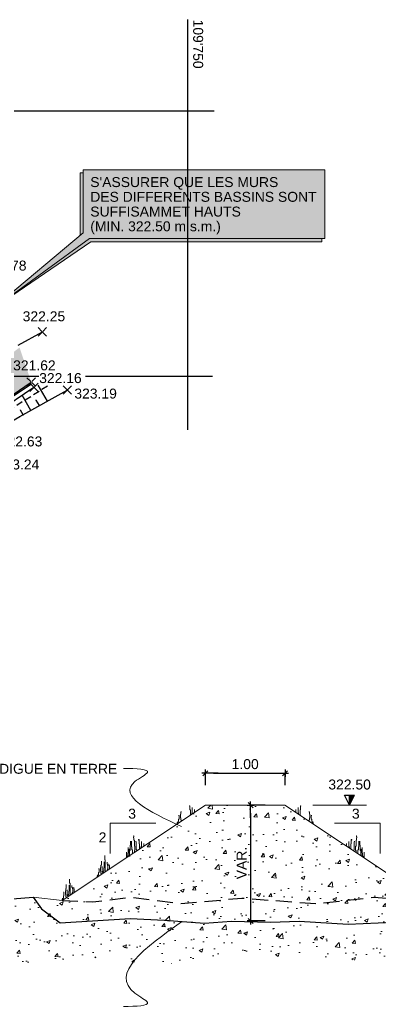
# Model space of a CAD drawing. Extents: x 109417 to 110207, y -57085 to -56659.
# Drawn here: x 109870.2 to 109938.2, y -56844.6 to -56659.5 of the extents above; entities that cross this region are included whole.
import ezdxf
from ezdxf.enums import TextEntityAlignment as Align

# ---------------------------------------------------------------- set-up
doc = ezdxf.new("R2010")
doc.units = 0
doc.header["$MEASUREMENT"] = 0
doc.linetypes.add('TRATTEGGIATA', pattern=[0.75, 0.5, -0.25])
doc.linetypes.add('TRATTEGGIATA2', pattern=[0.375, 0.25, -0.125])
for name, color, linetype in [('colore lago', 131, 'Continuous'), ('Contorno lago', 150, 'Continuous'), ('Coordinate', 2, 'Continuous'), ('curve livello 1m', 2, 'Continuous'), ('DIME', 6, 'Continuous'), ('LIN010CO', 2, 'Continuous'), ('LIN018CO', 6, 'Continuous'), ('LIN025CO', 7, 'Continuous'), ('LIN035CO', 1, 'Continuous'), ('LIN050CO', 3, 'Continuous'), ('LINCOLO-ROSSO-025', 10, 'Continuous'), ('LINCOLO-ROSSO-050', 20, 'Continuous'), ('TALUS', 7, 'Continuous'), ('TEXT035', 1, 'Continuous'), ('TRATTCOLO-32', 255, 'Continuous')]:
    doc.layers.add(name, color=color, linetype=linetype)
doc.styles.add('ARIAL', font='arial.ttf')
doc.dimstyles.new('BO1', dxfattribs={"dimscale": 7.5, "dimtxt": 0.25, "dimasz": 0.2, "dimexe": 0, "dimexo": 0.5, "dimgap": 0.1, "dimtad": 1, "dimzin": 0, "dimdsep": 46, "dimtxsty": 'ARIAL', "dimblk1": 'LINE', "dimblk2": 'LINE', "dimsah": 1, "dimcen": 2.5, "dimclrd": 256, "dimclre": 256, "dimclrt": 1, "dimadec": 0, "dimazin": 0, "dimtfac": 1, "dimtmove": 2, "dimatfit": 3, "dimldrblk": 'LINE', "dimfxl": 1, "dimtvp": 1, "dimtolj": 1, "dimtzin": 0, "dimarcsym": 0})
pattern_1 = [(50, (109853.772, -56634.284), (7.1726, -0.62752), [0.75, -8.25]), (355, (109853.772, -56634.284), (-1.38751, 7.52192), [0.6, -6.6]), (100.4514, (109854.37, -56634.3364), (5.7851, 6.8944), [0.6374, -7.01142]), (46.184, (109853.772, -56632.284), (10.6724, -1.6552), [1.125, -12.375]), (96.6356, (109854.662, -56632.422), (9.34663, 9.7412), [0.9561, -10.51713]), (351.184, (109853.772, -56632.284), (9.3466, 9.7412), [0.9, -9.9]), (21, (109854.772, -56632.784), (5.96907, -4.02619), [0.75, -8.25]), (326, (109854.772, -56632.784), (2.43315, 7.2515), [0.6, -6.6]), (71.4514, (109855.2696, -56633.12), (8.40223, 3.2253), [0.6374, -7.01142]), (37.5, (109853.7722, -56634.2841), (0.121599, 3.328939), [0, -6.52, 0, -6.7, 0, -6.625]), (7.5, (109853.7722, -56634.284), (2.630695, 3.944117), [0, -3.82, 0, -6.37, 0, -2.525]), (327.5, (109851.5422, -56634.2841), (5.338224, -0.22555), [0, -2.5, 0, -7.8, 0, -10.35]), (317.5, (109850.542, -56634.284), (5.83186, 1.00105), [0, -3.25, 0, -5.18, 0, -7.35])]

# ---------------------------------------------------------------- blocks, each defined once
blk = doc.blocks.new('INVISIBLE')
at = {"color": 0}
for p, q in [((-0.04, 0), (0.04, 0)), ((0, -0.04), (0, 0.04))]:
    blk.add_line(p, q, dxfattribs=at)
at = {"flags": 1}
for tag, p in [('POINTNUMBER', (0, 0)), ('COMMENT', (0, -1.25))]:
    blk.add_attdef(tag, p, '', height=1, dxfattribs=at)
blk = doc.blocks.new('quote')
at = {"layer": 'LIN018CO'}
for p, q in [((0.001, 0.001), (-0.001, -0.001)), ((0.001, -0.001), (-0.001, 0.001))]:
    blk.add_line(p, q, dxfattribs=at)
at = {"layer": 'LIN035CO'}
for p, q in [((-0.013, 0.013), (-0.106, 0.106)), ((0.106, 0.106), (0.013, 0.013)), ((-0.013, -0.013), (-0.106, -0.106)), ((0.106, -0.106), (0.013, -0.013))]:
    blk.add_line(p, q, dxfattribs=at)
at = {"layer": 'TEXT035', "style": 'ARIAL'}
blk.add_attdef('VALORE', text='', height=0.25, dxfattribs=at).set_placement((0, 0.33), align=Align.CENTER)
blk = doc.blocks.new('LINE')
for p, q in [((-1.6, 0), (0.45, 0)), ((0, 0.45), (0, -0.45))]:
    blk.add_line(p, q)
at = {"color": 3}
blk.add_line((-0.32, -0.32), (0.32, 0.32), dxfattribs=at)
blk = doc.blocks.new('*D24')
at = {"layer": 'Defpoints', "color": 0, "linetype": 'Continuous', "transparency": 16777216}
for p in [(109920.23, -56801.58), (109905.23, -56807.6), (109920.23, -56807.6)]:
    blk.add_point(p, dxfattribs=at)
at = {"layer": 'DIME', "linetype": 'Continuous', "lineweight": -2, "transparency": 16777216}
for p, q in [((109905.23, -56803.85), (109905.23, -56801.58)), ((109906.73, -56801.58), (109918.73, -56801.58)), ((109920.23, -56803.85), (109920.23, -56801.58))]:
    blk.add_line(p, q, dxfattribs=at)
at = {"layer": 'DIME', "linetype": 'Continuous', "lineweight": -2, "transparency": 16777216, "xscale": 1.5, "yscale": 1.5, "zscale": 1.5, "rotation": 180}
blk.add_blockref('LINE', (109905.23, -56801.58), dxfattribs=at)
at = {"layer": 'DIME', "linetype": 'Continuous', "lineweight": -2, "transparency": 16777216, "xscale": 1.5, "yscale": 1.5, "zscale": 1.5}
blk.add_blockref('LINE', (109920.23, -56801.58), dxfattribs=at)
at = {"layer": 'DIME', "color": 1, "linetype": 'Continuous', "lineweight": 0, "transparency": 16777216, "insert": (109912.73, -56799.87), "char_height": 1.875, "attachment_point": 5, "style": 'ARIAL'}
blk.add_mtext('\\A1;1.00', dxfattribs=at)
blk = doc.blocks.new('*D25')
at = {"layer": 'Defpoints', "color": 0, "linetype": 'Continuous', "transparency": 16777216}
for p in [(109912.73, -56807.6), (109912.73, -56829.42), (109913.75, -56829.42)]:
    blk.add_point(p, dxfattribs=at)
at = {"layer": 'DIME', "linetype": 'Continuous', "lineweight": -2, "transparency": 16777216}
for p, q in [((109916.48, -56807.6), (109913.75, -56807.6)), ((109913.75, -56809.1), (109913.75, -56827.92)), ((109916.48, -56829.42), (109913.75, -56829.42))]:
    blk.add_line(p, q, dxfattribs=at)
at = {"layer": 'DIME', "linetype": 'Continuous', "lineweight": -2, "transparency": 16777216, "xscale": 1.5, "yscale": 1.5, "zscale": 1.5}
for p, rotation in [((109913.75, -56807.6), 90), ((109913.75, -56829.42), 270)]:
    blk.add_blockref('LINE', p, dxfattribs=dict(at, rotation=rotation))
at = {"layer": 'DIME', "color": 1, "linetype": 'Continuous', "lineweight": 0, "transparency": 16777216, "insert": (109912.06, -56818.51), "char_height": 1.875, "attachment_point": 5, "rotation": 90, "style": 'ARIAL'}
blk.add_mtext('\\A1;VAR.', dxfattribs=at)
blk = doc.blocks.new('LIVELLI1')
at = {"layer": 'LIN018CO'}
blk.add_solid([(0, 0.25), (0, 0), (0.125, 0.25)], dxfattribs=at)
at = {"layer": 'LIN035CO'}
for p, q in [((-0.125, 0.25), (0.125, 0.25)), ((0, 0), (-0.125, 0.25)), ((0, 0), (0, 0.25)), ((0, 0), (0.125, 0.25))]:
    blk.add_line(p, q, dxfattribs=at)
at = {"layer": 'TEXT035', "style": 'ARIAL'}
blk.add_attdef('VALORE', text='', height=0.25, dxfattribs=at).set_placement((0, 0.395), align=Align.CENTER)

msp = doc.modelspace()

# ---------------------------------------------------------------- hatches: boundary and pattern name
at = {"layer": 'colore lago', "linetype": 'Continuous', "lineweight": 0}
msp.add_hatch(color=256, dxfattribs=at).paths.add_polyline_path([(109860.591, -56737.017), (109859.94, -56736.352), (109872.409, -56727.82), (109870.221, -56721.298), (109866.639, -56723.984), (109865.672, -56723.845), (109864.973, -56723.433), (109864.078, -56718.785), (109861.479, -56706.683), (109856.187, -56684.33), (109853.98, -56679.594), (109854.256, -56677.312), (109859.448, -56673.292), (109858.171, -56672.086), (109854.558, -56674.834), (109854.439, -56674.922), (109854.322, -56675.014), (109854.209, -56675.111), (109854.099, -56675.211), (109853.993, -56675.315), (109853.89, -56675.422), (109853.791, -56675.533), (109853.696, -56675.647), (109853.604, -56675.764), (109853.517, -56675.885), (109853.434, -56676.008), (109853.356, -56676.134), (109853.281, -56676.263), (109853.211, -56676.394), (109853.146, -56676.528), (109853.085, -56676.663), (109853.029, -56676.801), (109852.978, -56676.941), (109852.932, -56677.082), (109852.89, -56677.225), (109852.853, -56677.369), (109852.821, -56677.514), (109852.795, -56677.66), (109852.773, -56677.807), (109852.756, -56677.955), (109852.745, -56678.103), (109852.738, -56678.252), (109852.737, -56678.4), (109852.74, -56678.549), (109852.749, -56678.697), (109852.763, -56678.845), (109852.782, -56678.993), (109852.806, -56679.14), (109852.835, -56679.285), (109852.869, -56679.43), (109852.908, -56679.574), (109852.951, -56679.716), (109853, -56679.856), (109853.053, -56679.995), (109855.053, -56686.166), (109860.03, -56707.177), (109863.076, -56719.433), (109863.049, -56721.319), (109863.19, -56723.405), (109862.541, -56726.123), (109861.336, -56730.678), (109859.709, -56733.076), (109857.953, -56734.576), (109852.748, -56734.562), (109837.121, -56745.215), (109824.304, -56756.087), (109813.982, -56769.242), (109807.39, -56778.524), (109800.821, -56788.888), (109795.769, -56799.112), (109791.348, -56811.811), (109782.392, -56840.949), (109788.374, -56841.392), (109790.505, -56831.803), (109796.004, -56810.169), (109798.883, -56802.179), (109803.283, -56794.329), (109808.483, -56786.754), (109819.032, -56769.932), (109824.583, -56762.526), (109832.868, -56753.88), (109839.74, -56748.123), (109845.63, -56744.356), (109853.747, -56739.894), (109854.127, -56739.791), (109854.639, -56739.673), (109855.154, -56739.574), (109855.672, -56739.494), (109856.194, -56739.434), (109856.717, -56739.392), (109857.241, -56739.37), (109857.766, -56739.367), (109858.29, -56739.384), (109858.814, -56739.42), (109859.336, -56739.476), (109859.855, -56739.551), (109860.242, -56739.621)])
at = {"layer": 'LIN010CO', "linetype": 'Continuous', "lineweight": 0}
h = msp.add_hatch(dxfattribs=at)
h.set_pattern_fill('AR-CONC', color=256, style=0)
h.set_pattern_definition(pattern_1)
h.paths.add_polyline_path([(109970.983, -56833.863), (109956.623, -56825.641), (109951.926, -56825.622), (109950.457, -56827.755), (109950.439, -56827.743), (109948.34, -56829.492), (109945.999, -56829.852), (109940.597, -56829.672), (109932.132, -56830.032), (109922.913, -56829.492), (109917.511, -56829.672), (109910.127, -56829.492), (109905.085, -56829.852), (109897.521, -56829.312), (109891.038, -56828.951), (109877.859, -56829.781), (109874.341, -56827.178), (109872.787, -56824.953), (109864.915, -56825.603), (109865.235, -56833.112), (109865.504, -56836.87), (109873.022, -56837.407), (109882.419, -56836.065), (109889.669, -56837.139), (109904.168, -56837.676), (109909.807, -56836.87), (109920.547, -56836.333), (109930.213, -56836.602), (109943.101, -56837.407), (109950.121, -56836.358), (109958.941, -56835.57), (109969.867, -56841.18), (109980.204, -56841.18)])
at = {"layer": 'LIN018CO', "linetype": 'Continuous', "lineweight": 0}
h = msp.add_hatch(color=256, dxfattribs=at)
h.paths.add_polyline_path([(109882.191, -56699.679), (109882.191, -56688.379), (109881.609, -56688.379), (109881.609, -56700.169)])
h.paths.add_polyline_path([(109927.138, -56700.766), (109883.387, -56700.766), (109865.019, -56714.118), (109883.637, -56701.348), (109927.138, -56701.348)])
at = {"layer": 'LINCOLO-ROSSO-025', "linetype": 'Continuous', "lineweight": 0}
h = msp.add_hatch(dxfattribs=at)
h.set_pattern_fill('AR-CONC', color=256, style=0)
h.set_pattern_definition(pattern_1)
h.paths.add_polyline_path([(109920.229, -56807.603), (109905.229, -56807.603), (109878.229, -56825.603), (109883.995, -56825.815), (109891.409, -56824.953), (109900.547, -56826.16), (109912.112, -56825.124), (109926.078, -56826.158), (109936.967, -56824.952), (109947.229, -56825.603)])
h.paths.add_polyline_path([(109947.229, -56825.603), (109936.967, -56824.952), (109926.078, -56826.158), (109912.112, -56825.124), (109900.547, -56826.16), (109891.409, -56824.953), (109883.995, -56825.815), (109878.229, -56825.603), (109875.064, -56827.713), (109877.859, -56829.781), (109891.038, -56828.951), (109897.521, -56829.312), (109905.085, -56829.852), (109910.127, -56829.492), (109917.511, -56829.672), (109922.913, -56829.492), (109932.132, -56830.032), (109940.597, -56829.672), (109945.999, -56829.852), (109948.34, -56829.492), (109950.439, -56827.743)])
at = {"layer": 'TRATTCOLO-32', "linetype": 'Continuous', "lineweight": 0}
msp.add_hatch(color=256, dxfattribs=at).paths.add_polyline_path([(109927.72, -56700.766), (109927.72, -56687.796), (109882.191, -56687.796), (109882.191, -56699.679), (109865.019, -56714.118), (109883.387, -56700.766)])

# ---------------------------------------------------------------- linework, layer by layer
at = {"linetype": 'Continuous'}
for p, q in [((109860.345, -56736.229, 321.827), (109872.473, -56728.131, 322.155)), ((109860.8, -56736.911, 321.827), (109872.928, -56728.813, 322.155))]:
    msp.add_line(p, q, dxfattribs=at)
at = {"layer": 'Contorno lago', "linetype": 'Continuous', "elevation": 322.711, "flags": 128}
msp.add_lwpolyline([(109859.94, -56736.352), (109872.409, -56727.82)], dxfattribs=at)
at = {"layer": 'Coordinate'}
for p, q in [((109901.885, -56659.48), (109901.885, -56736.816)), ((109906.879, -56676.75), (109864.926, -56676.75)), ((109873.873, -56726.75), (109586.949, -56726.75)), ((109906.6, -56726.75), (109882.649, -56726.75))]:
    msp.add_line(p, q, dxfattribs=at)
at = {"layer": 'curve livello 1m', "color": 152, "linetype": 'TRATTEGGIATA2', "ltscale": 5}
msp.add_lwpolyline([(109875.498, -56728.586), (109864.792, -56735.307)], dxfattribs=at)
at = {"layer": 'DIME', "linetype": 'Continuous', "lineweight": 0}
for p, q in [((109895.882, -56810.981, 322.711), (109887.297, -56810.981, 322.711)), ((109887.297, -56810.981, 322.711), (109887.297, -56816.705, 322.711)), ((109929.576, -56810.981, 322.711), (109938.161, -56810.981, 322.711)), ((109938.161, -56810.981, 322.711), (109938.161, -56816.705, 322.711))]:
    msp.add_line(p, q, dxfattribs=at)
at = {"layer": 'LIN010CO', "linetype": 'Continuous'}
for p, q in [((109870.286, -56734.321, 323.412), (109879.212, -56729.317, 323.193)), ((109875.464, -56731.418, 323.285), (109873.736, -56728.428, 323.285)), ((109872.351, -56733.163, 323.361), (109870.698, -56730.302, 322.095)), ((109873.945, -56732.27, 323.322), (109873.33, -56731.204, 323.322)), ((109870.903, -56733.975, 323.397), (109870.394, -56733.095, 323.397)), ((109864.635, -56737.587, 322.632), (109870.286, -56734.321, 323.412))]:
    msp.add_line(p, q, dxfattribs=at)
at = {"layer": 'LIN010CO', "linetype": 'Continuous', "lineweight": 0}
for p, q in [((109902.222, -56807.712, 322.711), (109902.31, -56807.712, 322.711)), ((109902.222, -56807.801, 322.711), (109902.222, -56807.712, 322.711)), ((109902.222, -56807.712, 322.711), (109902.31, -56807.712, 322.711)), ((109902.31, -56807.801, 322.711), (109902.222, -56807.801, 322.711)), ((109902.31, -56807.712, 322.711), (109902.31, -56807.801, 322.711)), ((109902.31, -56807.712, 322.711), (109902.31, -56808.51, 322.711)), ((109923.236, -56807.712, 322.711), (109923.148, -56807.712, 322.711)), ((109923.148, -56807.712, 322.711), (109923.148, -56807.801, 322.711)), ((109923.236, -56807.712, 322.711), (109923.148, -56807.712, 322.711)), ((109923.148, -56807.712, 322.711), (109923.148, -56808.51, 322.711)), ((109923.148, -56807.801, 322.711), (109923.236, -56807.801, 322.711)), ((109923.236, -56807.801, 322.711), (109923.236, -56807.712, 322.711)), ((109900.186, -56809.547, 322.711), (109900.274, -56809.547, 322.711)), ((109900.274, -56809.547, 322.711), (109900.186, -56809.547, 322.711)), ((109900.186, -56809.547, 322.711), (109900.274, -56809.547, 322.711)), ((109900.274, -56809.547, 322.711), (109900.274, -56810.256, 322.711)), ((109900.629, -56809.281, 322.711), (109900.54, -56809.281, 322.711)), ((109900.54, -56809.281, 322.711), (109900.54, -56809.991, 322.711)), ((109900.717, -56808.838, 322.711), (109900.629, -56808.838, 322.711)), ((109900.629, -56808.838, 322.711), (109900.629, -56809.281, 322.711)), ((109902.31, -56808.51, 322.711), (109902.399, -56808.51, 322.711)), ((109902.399, -56809.485, 322.711), (109902.31, -56809.485, 322.711)), ((109902.31, -56809.485, 322.711), (109902.31, -56809.548, 322.711)), ((109902.399, -56808.51, 322.711), (109902.399, -56809.485, 322.711)), ((109902.754, -56809.042, 322.711), (109902.665, -56809.042, 322.711)), ((109902.665, -56809.042, 322.711), (109902.665, -56809.312, 322.711)), ((109902.754, -56808.067, 322.711), (109902.754, -56809.042, 322.711)), ((109903.197, -56808.421, 322.711), (109903.197, -56808.957, 322.711)), ((109922.261, -56808.421, 322.711), (109922.261, -56808.957, 322.711)), ((109922.704, -56808.067, 322.711), (109922.704, -56809.042, 322.711)), ((109922.704, -56809.042, 322.711), (109922.793, -56809.042, 322.711)), ((109922.793, -56809.042, 322.711), (109922.793, -56809.312, 322.711)), ((109923.148, -56808.51, 322.711), (109923.059, -56808.51, 322.711)), ((109923.059, -56808.51, 322.711), (109923.059, -56809.485, 322.711)), ((109923.059, -56809.485, 322.711), (109923.148, -56809.485, 322.711)), ((109923.148, -56809.485, 322.711), (109923.148, -56809.548, 322.711)), ((109924.74, -56808.838, 322.711), (109924.829, -56808.838, 322.711)), ((109924.829, -56808.838, 322.711), (109924.829, -56809.281, 322.711)), ((109924.829, -56809.281, 322.711), (109924.918, -56809.281, 322.711)), ((109924.918, -56809.281, 322.711), (109924.918, -56809.991, 322.711)), ((109925.272, -56809.547, 322.711), (109925.184, -56809.547, 322.711)), ((109925.184, -56809.547, 322.711), (109925.272, -56809.547, 322.711)), ((109925.272, -56809.547, 322.711), (109925.184, -56809.547, 322.711)), ((109925.184, -56809.547, 322.711), (109925.184, -56810.256, 322.711)), ((109900.008, -56810.877, 322.711), (109899.92, -56810.877, 322.711)), ((109899.92, -56810.877, 322.711), (109899.92, -56811.143, 322.711)), ((109900.008, -56810.7, 322.711), (109900.008, -56810.877, 322.711)), ((109900.186, -56810.7, 322.711), (109900.097, -56810.7, 322.711)), ((109900.097, -56810.7, 322.711), (109900.097, -56810.966, 322.711)), ((109900.274, -56810.256, 322.711), (109900.186, -56810.256, 322.711)), ((109900.186, -56810.256, 322.711), (109900.186, -56810.7, 322.711)), ((109900.54, -56809.991, 322.711), (109900.629, -56809.991, 322.711)), ((109900.629, -56809.991, 322.711), (109900.629, -56810.434, 322.711)), ((109900.629, -56810.434, 322.711), (109900.717, -56810.434, 322.711)), ((109900.717, -56810.434, 322.711), (109900.717, -56810.522, 322.711)), ((109924.829, -56810.434, 322.711), (109924.74, -56810.434, 322.711)), ((109924.74, -56810.434, 322.711), (109924.74, -56810.522, 322.711)), ((109924.918, -56809.991, 322.711), (109924.829, -56809.991, 322.711)), ((109924.829, -56809.991, 322.711), (109924.829, -56810.434, 322.711)), ((109925.184, -56810.256, 322.711), (109925.272, -56810.256, 322.711)), ((109925.272, -56810.256, 322.711), (109925.272, -56810.7, 322.711)), ((109925.272, -56810.7, 322.711), (109925.361, -56810.7, 322.711)), ((109925.361, -56810.7, 322.711), (109925.361, -56810.966, 322.711)), ((109925.45, -56810.7, 322.711), (109925.45, -56810.877, 322.711)), ((109925.45, -56810.877, 322.711), (109925.538, -56810.877, 322.711)), ((109925.538, -56810.877, 322.711), (109925.538, -56811.143, 322.711)), ((109891.135, -56815.162, 322.711), (109891.047, -56815.162, 322.711)), ((109891.047, -56815.162, 322.711), (109891.047, -56816.137, 322.711)), ((109891.135, -56814.364, 322.711), (109891.135, -56815.162, 322.711)), ((109891.313, -56814.364, 322.711), (109891.313, -56815.428, 322.711)), ((109891.756, -56813.389, 322.711), (109891.667, -56813.389, 322.711)), ((109891.667, -56813.389, 322.711), (109891.756, -56813.389, 322.711)), ((109891.756, -56813.567, 322.711), (109891.667, -56813.567, 322.711)), ((109891.667, -56813.567, 322.711), (109891.667, -56813.744, 322.711)), ((109891.667, -56813.744, 322.711), (109891.756, -56813.744, 322.711)), ((109891.756, -56813.389, 322.711), (109891.756, -56813.567, 322.711)), ((109891.756, -56813.744, 322.711), (109891.756, -56814.187, 322.711)), ((109891.756, -56814.187, 322.711), (109891.845, -56814.187, 322.711)), ((109891.845, -56814.187, 322.711), (109891.845, -56815.339, 322.711)), ((109892.11, -56814.364, 322.711), (109892.11, -56814.542, 322.711)), ((109892.11, -56814.542, 322.711), (109892.199, -56814.542, 322.711)), ((109892.199, -56814.542, 322.711), (109892.199, -56816.048, 322.711)), ((109892.642, -56814.098, 322.711), (109892.731, -56814.098, 322.711)), ((109892.642, -56814.187, 322.711), (109892.642, -56814.098, 322.711)), ((109892.642, -56814.098, 322.711), (109892.731, -56814.098, 322.711)), ((109892.731, -56814.187, 322.711), (109892.642, -56814.187, 322.711)), ((109892.731, -56814.098, 322.711), (109892.731, -56814.187, 322.711)), ((109892.731, -56814.098, 322.711), (109892.731, -56814.896, 322.711)), ((109892.731, -56814.896, 322.711), (109892.82, -56814.896, 322.711)), ((109892.82, -56814.896, 322.711), (109892.82, -56815.871, 322.711)), ((109893.174, -56814.453, 322.711), (109893.174, -56815.428, 322.711)), ((109893.617, -56814.807, 322.711), (109893.617, -56815.344, 322.711)), ((109931.84, -56814.807, 322.711), (109931.84, -56815.344, 322.711)), ((109932.284, -56814.453, 322.711), (109932.284, -56815.428, 322.711)), ((109932.727, -56814.896, 322.711), (109932.638, -56814.896, 322.711)), ((109932.638, -56814.896, 322.711), (109932.638, -56815.871, 322.711)), ((109932.816, -56814.098, 322.711), (109932.727, -56814.098, 322.711)), ((109932.727, -56814.098, 322.711), (109932.727, -56814.187, 322.711)), ((109932.816, -56814.098, 322.711), (109932.727, -56814.098, 322.711)), ((109932.727, -56814.098, 322.711), (109932.727, -56814.896, 322.711)), ((109932.727, -56814.187, 322.711), (109932.816, -56814.187, 322.711)), ((109932.816, -56814.187, 322.711), (109932.816, -56814.098, 322.711)), ((109933.348, -56814.542, 322.711), (109933.259, -56814.542, 322.711)), ((109933.259, -56814.542, 322.711), (109933.259, -56816.048, 322.711)), ((109933.348, -56814.364, 322.711), (109933.348, -56814.542, 322.711)), ((109933.702, -56814.187, 322.711), (109933.613, -56814.187, 322.711)), ((109933.613, -56814.187, 322.711), (109933.613, -56815.339, 322.711)), ((109933.702, -56813.389, 322.711), (109933.791, -56813.389, 322.711)), ((109933.791, -56813.389, 322.711), (109933.702, -56813.389, 322.711)), ((109933.702, -56813.389, 322.711), (109933.702, -56813.567, 322.711)), ((109933.702, -56813.567, 322.711), (109933.791, -56813.567, 322.711)), ((109933.791, -56813.744, 322.711), (109933.702, -56813.744, 322.711)), ((109933.702, -56813.744, 322.711), (109933.702, -56814.187, 322.711)), ((109933.791, -56813.567, 322.711), (109933.791, -56813.744, 322.711)), ((109934.145, -56814.364, 322.711), (109934.145, -56815.428, 322.711)), ((109934.323, -56814.364, 322.711), (109934.323, -56815.162, 322.711)), ((109934.323, -56815.162, 322.711), (109934.411, -56815.162, 322.711)), ((109934.411, -56815.162, 322.711), (109934.411, -56816.137, 322.711)), ((109890.337, -56816.491, 322.711), (109890.337, -56817.53, 322.711)), ((109890.692, -56816.669, 322.711), (109890.603, -56816.669, 322.711)), ((109890.603, -56816.669, 322.711), (109890.603, -56817.201, 322.711)), ((109890.692, -56815.605, 322.711), (109890.692, -56816.669, 322.711)), ((109890.781, -56816.58, 322.711), (109890.692, -56816.58, 322.711)), ((109890.692, -56816.58, 322.711), (109890.692, -56817.201, 322.711)), ((109890.869, -56816.226, 322.711), (109890.781, -56816.226, 322.711)), ((109890.781, -56816.226, 322.711), (109890.781, -56816.58, 322.711)), ((109890.958, -56815.871, 322.711), (109890.869, -56815.871, 322.711)), ((109890.869, -56815.871, 322.711), (109890.869, -56816.226, 322.711)), ((109891.047, -56816.137, 322.711), (109890.958, -56816.137, 322.711)), ((109890.958, -56816.137, 322.711), (109890.958, -56817.112, 322.711)), ((109891.313, -56815.428, 322.711), (109891.401, -56815.428, 322.711)), ((109891.401, -56815.428, 322.711), (109891.401, -56816.048, 322.711)), ((109891.401, -56816.048, 322.711), (109891.49, -56816.048, 322.711)), ((109891.49, -56816.048, 322.711), (109891.49, -56816.762, 322.711)), ((109891.845, -56815.339, 322.711), (109891.933, -56815.339, 322.711)), ((109891.933, -56816.137, 322.711), (109891.845, -56816.137, 322.711)), ((109891.845, -56816.137, 322.711), (109891.845, -56816.526, 322.711)), ((109891.933, -56815.339, 322.711), (109891.933, -56816.137, 322.711)), ((109892.199, -56816.048, 322.711), (109892.288, -56816.048, 322.711)), ((109892.288, -56816.048, 322.711), (109892.288, -56816.23, 322.711)), ((109892.82, -56815.871, 322.711), (109892.731, -56815.871, 322.711)), ((109892.731, -56815.871, 322.711), (109892.731, -56815.935, 322.711)), ((109893.174, -56815.428, 322.711), (109893.086, -56815.428, 322.711)), ((109893.086, -56815.428, 322.711), (109893.086, -56815.698, 322.711)), ((109932.284, -56815.428, 322.711), (109932.372, -56815.428, 322.711)), ((109932.372, -56815.428, 322.711), (109932.372, -56815.698, 322.711)), ((109932.638, -56815.871, 322.711), (109932.727, -56815.871, 322.711)), ((109932.727, -56815.871, 322.711), (109932.727, -56815.935, 322.711)), ((109933.259, -56816.048, 322.711), (109933.17, -56816.048, 322.711)), ((109933.17, -56816.048, 322.711), (109933.17, -56816.23, 322.711)), ((109933.613, -56815.339, 322.711), (109933.525, -56815.339, 322.711)), ((109933.525, -56815.339, 322.711), (109933.525, -56816.137, 322.711)), ((109933.525, -56816.137, 322.711), (109933.613, -56816.137, 322.711)), ((109933.613, -56816.137, 322.711), (109933.613, -56816.526, 322.711)), ((109934.057, -56816.048, 322.711), (109933.968, -56816.048, 322.711)), ((109933.968, -56816.048, 322.711), (109933.968, -56816.762, 322.711)), ((109934.145, -56815.428, 322.711), (109934.057, -56815.428, 322.711)), ((109934.057, -56815.428, 322.711), (109934.057, -56816.048, 322.711)), ((109934.411, -56816.137, 322.711), (109934.5, -56816.137, 322.711)), ((109934.5, -56815.871, 322.711), (109934.589, -56815.871, 322.711)), ((109934.5, -56816.137, 322.711), (109934.5, -56817.112, 322.711)), ((109934.589, -56815.871, 322.711), (109934.589, -56816.226, 322.711)), ((109934.589, -56816.226, 322.711), (109934.677, -56816.226, 322.711)), ((109934.677, -56816.226, 322.711), (109934.677, -56816.58, 322.711)), ((109934.677, -56816.58, 322.711), (109934.766, -56816.58, 322.711)), ((109934.766, -56815.605, 322.711), (109934.766, -56816.669, 322.711)), ((109934.766, -56816.58, 322.711), (109934.766, -56817.201, 322.711)), ((109934.766, -56816.669, 322.711), (109934.855, -56816.669, 322.711)), ((109934.855, -56816.669, 322.711), (109934.855, -56817.201, 322.711)), ((109935.12, -56816.491, 322.711), (109935.12, -56817.53, 322.711)), ((109885.635, -56818.893, 322.711), (109885.546, -56818.893, 322.711)), ((109885.546, -56818.893, 322.711), (109885.546, -56819.337, 322.711)), ((109885.635, -56818.184, 322.711), (109885.635, -56818.893, 322.711)), ((109886.167, -56818.273, 322.711), (109886.167, -56819.425, 322.711)), ((109886.255, -56817.121, 322.711), (109886.255, -56817.918, 322.711)), ((109886.255, -56817.918, 322.711), (109886.344, -56817.918, 322.711)), ((109886.344, -56817.918, 322.711), (109886.344, -56820.046, 322.711)), ((109886.699, -56818.362, 322.711), (109886.699, -56818.716, 322.711)), ((109886.699, -56818.716, 322.711), (109886.787, -56818.716, 322.711)), ((109886.787, -56818.716, 322.711), (109886.787, -56818.982, 322.711)), ((109886.965, -56818.716, 322.711), (109887.053, -56818.716, 322.711)), ((109887.053, -56818.716, 322.711), (109887.053, -56818.982, 322.711)), ((109890.603, -56817.201, 322.711), (109890.515, -56817.201, 322.711)), ((109890.515, -56817.201, 322.711), (109890.515, -56817.412, 322.711)), ((109934.855, -56817.201, 322.711), (109934.943, -56817.201, 322.711)), ((109934.943, -56817.201, 322.711), (109934.943, -56817.412, 322.711)), ((109884.926, -56820.755, 322.711), (109884.926, -56820.932, 322.711)), ((109885.103, -56820.755, 322.711), (109885.014, -56820.755, 322.711)), ((109885.014, -56820.755, 322.711), (109885.014, -56821.021, 322.711)), ((109885.103, -56819.602, 322.711), (109885.192, -56819.602, 322.711)), ((109885.192, -56819.602, 322.711), (109885.103, -56819.602, 322.711)), ((109885.103, -56819.602, 322.711), (109885.192, -56819.602, 322.711)), ((109885.192, -56820.311, 322.711), (109885.103, -56820.311, 322.711)), ((109885.103, -56820.311, 322.711), (109885.103, -56820.755, 322.711)), ((109885.192, -56819.602, 322.711), (109885.192, -56820.311, 322.711)), ((109885.546, -56819.337, 322.711), (109885.458, -56819.337, 322.711)), ((109885.458, -56819.337, 322.711), (109885.458, -56820.046, 322.711)), ((109885.458, -56820.046, 322.711), (109885.546, -56820.046, 322.711)), ((109885.546, -56820.046, 322.711), (109885.546, -56820.489, 322.711)), ((109885.546, -56820.489, 322.711), (109885.635, -56820.489, 322.711)), ((109885.635, -56820.489, 322.711), (109885.635, -56820.577, 322.711)), ((109885.812, -56819.159, 322.711), (109885.812, -56820.223, 322.711)), ((109885.812, -56820.223, 322.711), (109885.901, -56820.223, 322.711)), ((109885.901, -56820.223, 322.711), (109885.901, -56820.489, 322.711)), ((109886.078, -56820.046, 322.711), (109885.99, -56820.046, 322.711)), ((109885.99, -56820.046, 322.711), (109885.99, -56820.4, 322.711)), ((109886.167, -56819.425, 322.711), (109886.078, -56819.425, 322.711)), ((109886.078, -56819.425, 322.711), (109886.078, -56820.046, 322.711)), ((109886.787, -56819.78, 322.711), (109886.699, -56819.78, 322.711)), ((109886.699, -56819.78, 322.711), (109886.699, -56819.956, 322.711)), ((109886.787, -56818.982, 322.711), (109886.876, -56818.982, 322.711)), ((109886.876, -56819.602, 322.711), (109886.787, -56819.602, 322.711)), ((109886.787, -56819.602, 322.711), (109886.787, -56819.78, 322.711)), ((109886.876, -56818.982, 322.711), (109886.876, -56819.602, 322.711)), ((109887.053, -56818.982, 322.711), (109887.142, -56818.982, 322.711)), ((109887.142, -56818.982, 322.711), (109887.142, -56819.602, 322.711)), ((109887.142, -56819.602, 322.711), (109887.231, -56819.602, 322.711)), ((109879.027, -56822.589, 322.711), (109879.027, -56823.298, 322.711)), ((109879.648, -56821.526, 322.711), (109879.648, -56822.323, 322.711)), ((109879.648, -56822.323, 322.711), (109879.736, -56822.323, 322.711)), ((109879.736, -56822.323, 322.711), (109879.736, -56824.451, 322.711)), ((109884.926, -56820.932, 322.711), (109884.837, -56820.932, 322.711)), ((109884.837, -56820.932, 322.711), (109884.837, -56821.198, 322.711)), ((109878.495, -56824.008, 322.711), (109878.584, -56824.008, 322.711)), ((109878.584, -56824.008, 322.711), (109878.495, -56824.008, 322.711)), ((109878.495, -56824.008, 322.711), (109878.584, -56824.008, 322.711)), ((109878.584, -56824.008, 322.711), (109878.584, -56824.717, 322.711)), ((109878.939, -56823.742, 322.711), (109878.85, -56823.742, 322.711)), ((109878.85, -56823.742, 322.711), (109878.85, -56824.451, 322.711)), ((109878.85, -56824.451, 322.711), (109878.939, -56824.451, 322.711)), ((109879.027, -56823.298, 322.711), (109878.939, -56823.298, 322.711)), ((109878.939, -56823.298, 322.711), (109878.939, -56823.742, 322.711)), ((109878.939, -56824.451, 322.711), (109878.939, -56824.894, 322.711)), ((109879.205, -56823.564, 322.711), (109879.205, -56824.628, 322.711)), ((109879.47, -56824.451, 322.711), (109879.382, -56824.451, 322.711)), ((109879.382, -56824.451, 322.711), (109879.382, -56824.805, 322.711)), ((109879.559, -56823.83, 322.711), (109879.47, -56823.83, 322.711)), ((109879.47, -56823.83, 322.711), (109879.47, -56824.451, 322.711)), ((109879.559, -56822.678, 322.711), (109879.559, -56823.83, 322.711)), ((109880.091, -56822.767, 322.711), (109880.091, -56823.121, 322.711)), ((109880.091, -56823.121, 322.711), (109880.18, -56823.121, 322.711)), ((109880.18, -56824.185, 322.711), (109880.091, -56824.185, 322.711)), ((109880.091, -56824.185, 322.711), (109880.091, -56824.361, 322.711)), ((109880.18, -56823.121, 322.711), (109880.18, -56823.387, 322.711)), ((109880.18, -56823.387, 322.711), (109880.268, -56823.387, 322.711)), ((109880.268, -56824.008, 322.711), (109880.18, -56824.008, 322.711)), ((109880.18, -56824.008, 322.711), (109880.18, -56824.185, 322.711)), ((109880.268, -56823.387, 322.711), (109880.268, -56824.008, 322.711)), ((109880.357, -56823.121, 322.711), (109880.446, -56823.121, 322.711)), ((109880.446, -56823.121, 322.711), (109880.446, -56823.387, 322.711)), ((109880.446, -56823.387, 322.711), (109880.534, -56823.387, 322.711)), ((109880.534, -56823.387, 322.711), (109880.534, -56824.008, 322.711)), ((109880.534, -56824.008, 322.711), (109880.623, -56824.008, 322.711)), ((109878.318, -56825.337, 322.711), (109878.229, -56825.337, 322.711)), ((109878.229, -56825.337, 322.711), (109878.229, -56825.603, 322.711)), ((109878.318, -56825.16, 322.711), (109878.318, -56825.337, 322.711)), ((109878.495, -56825.16, 322.711), (109878.407, -56825.16, 322.711)), ((109878.407, -56825.16, 322.711), (109878.407, -56825.426, 322.711)), ((109878.584, -56824.717, 322.711), (109878.495, -56824.717, 322.711)), ((109878.495, -56824.717, 322.711), (109878.495, -56825.16, 322.711)), ((109878.939, -56824.894, 322.711), (109879.027, -56824.894, 322.711)), ((109879.027, -56824.894, 322.711), (109879.027, -56824.983, 322.711)), ((109879.205, -56824.628, 322.711), (109879.293, -56824.628, 322.711)), ((109879.293, -56824.628, 322.711), (109879.293, -56824.894, 322.711))]:
    msp.add_line(p, q, dxfattribs=at)
at = {"layer": 'LIN010CO', "linetype": 'TRATTEGGIATA', "ltscale": 6, "elevation": 322.711, "flags": 128}
msp.add_lwpolyline([(109878.229, -56825.603), (109878.229, -56825.603), (109883.995, -56825.815), (109891.409, -56824.953), (109900.547, -56826.16), (109912.112, -56825.124), (109926.078, -56826.158), (109936.967, -56824.952), (109947.229, -56825.603)], dxfattribs=at)
at = {"layer": 'LIN018CO', "linetype": 'Continuous', "lineweight": 0}
for p, q in [((109881.609, -56700.169), (109881.609, -56688.379)), ((109881.609, -56688.379), (109882.191, -56688.379)), ((109882.191, -56699.679), (109882.191, -56687.796)), ((109882.191, -56687.796), (109927.72, -56687.796)), ((109927.72, -56700.766), (109927.72, -56687.796)), ((109865.019, -56714.118), (109882.191, -56699.679)), ((109883.387, -56700.766), (109865.019, -56714.118)), ((109883.637, -56701.348), (109865.019, -56714.118)), ((109927.72, -56700.766), (109883.387, -56700.766)), ((109927.138, -56701.348), (109883.637, -56701.348)), ((109927.138, -56701.348), (109927.138, -56700.766))]:
    msp.add_line(p, q, dxfattribs=at)
for points in [[(109889.788, -56800.662, 322.711), (109894.31, -56801.426, 322.711), (109891.958, -56803.164, 322.711), (109900.702, -56811.649, 322.711)], [(109889.788, -56845.573, 322.711), (109894.31, -56844.808, 322.711), (109891.958, -56843.07, 322.711), (109900.702, -56829.624, 322.711)]]:
    msp.add_spline(points, degree=3, dxfattribs=at)
at = {"layer": 'LIN025CO', "linetype": 'Continuous', "lineweight": 0}
msp.add_line((109925.446, -56807.603, 322.711), (109935.592, -56807.603, 322.711), dxfattribs=at)
at = {"layer": 'LIN050CO', "elevation": 322.711, "flags": 128}
for points in [[(109864.915, -56825.603), (109872.787, -56824.953)], [(109872.787, -56824.953), (109874.341, -56827.178), (109877.859, -56829.781), (109891.038, -56828.951), (109897.521, -56829.312), (109905.085, -56829.852), (109910.127, -56829.492), (109917.511, -56829.672), (109922.913, -56829.492), (109932.132, -56830.032), (109940.597, -56829.672), (109945.999, -56829.852), (109948.34, -56829.492), (109950.501, -56827.691), (109951.926, -56825.622)]]:
    msp.add_lwpolyline(points, dxfattribs=at)
at = {"layer": 'LINCOLO-ROSSO-025', "linetype": 'Continuous', "lineweight": 0}
msp.add_line((109905.229, -56807.603, 322.711), (109920.229, -56807.603, 322.711), dxfattribs=at)
at = {"layer": 'LINCOLO-ROSSO-050', "linetype": 'Continuous', "lineweight": 0}
for p, q in [((109878.229, -56825.603, 322.711), (109905.229, -56807.603, 322.711)), ((109905.229, -56807.603, 322.711), (109920.229, -56807.603, 322.711)), ((109947.229, -56825.603, 322.711), (109920.229, -56807.603, 322.711))]:
    msp.add_line(p, q, dxfattribs=at)
at = {"layer": 'LINCOLO-ROSSO-050', "linetype": 'Continuous', "lineweight": 0, "elevation": 322.711, "flags": 128}
msp.add_lwpolyline([(109872.787, -56824.953), (109878.229, -56825.603)], dxfattribs=at)
at = {"layer": 'TALUS', "linetype": 'Continuous'}
msp.add_line((109869.942, -56720.88, 322.255), (109874.528, -56718.352, 322.247), dxfattribs=at)

# ---------------------------------------------------------------- block references
ref = msp.add_blockref('quote', (109860.674, -56706.937, 321.783), dxfattribs=dict(xscale=7.500000000000001, yscale=7.500000000000001, zscale=7.500000000000001, rotation=6.832412538883198e-07))
ref.add_attrib('VALORE', '321.78', dxfattribs={"layer": 'TEXT035', "height": 1.875, "rotation": 0, "style": 'ARIAL'}).set_placement((109867.523, -56706.791, 321.783), align=Align.CENTER)
ref = msp.add_blockref('quote', (109874.528, -56718.352, 322.247), dxfattribs=dict(xscale=7.500000000000001, yscale=7.500000000000001, zscale=7.500000000000001, rotation=6.832412538883198e-07))
ref.add_attrib('VALORE', '322.25', dxfattribs={"layer": 'TEXT035', "height": 1.875, "rotation": 0, "style": 'ARIAL'}).set_placement((109874.809, -56716.353, 322.247), align=Align.CENTER)
ref = msp.add_blockref('quote', (109872.409, -56727.82, 321.616), dxfattribs=dict(xscale=7.500000000000001, yscale=7.500000000000001, zscale=7.500000000000001, rotation=6.832412538883198e-07))
ref.add_attrib('VALORE', '321.62', dxfattribs={"layer": 'TEXT035', "height": 1.875, "rotation": 0, "style": 'ARIAL'}).set_placement((109873.013, -56725.613, 321.616), align=Align.CENTER)
ref = msp.add_blockref('quote', (109872.928, -56728.813, 322.155), dxfattribs=dict(xscale=7.500000000000001, yscale=7.500000000000001, zscale=7.500000000000001, rotation=6.832412538883198e-07))
ref.add_attrib('VALORE', '322.16', dxfattribs={"layer": 'TEXT035', "height": 1.875, "rotation": 0, "style": 'ARIAL'}).set_placement((109877.919, -56728.009, 322.155), align=Align.CENTER)
ref = msp.add_blockref('quote', (109879.212, -56729.317, 323.193), dxfattribs=dict(xscale=7.500000000000001, yscale=7.500000000000001, zscale=7.500000000000001, rotation=6.832412538883198e-07))
ref.add_attrib('VALORE', '323.19', dxfattribs={"layer": 'TEXT035', "height": 1.875, "rotation": 0, "style": 'ARIAL'}).set_placement((109884.547, -56730.927, 323.193), align=Align.CENTER)
ref = msp.add_blockref('quote', (109864.635, -56737.587, 322.632), dxfattribs=dict(xscale=7.500000000000001, yscale=7.500000000000001, zscale=7.500000000000001, rotation=6.832412538883198e-07))
ref.add_attrib('VALORE', '322.63', dxfattribs={"layer": 'TEXT035', "height": 1.875, "rotation": 0, "style": 'ARIAL'}).set_placement((109870.504, -56739.953, 322.632), align=Align.CENTER)
ref = msp.add_blockref('quote', (109865.097, -56741.27, 323.239), dxfattribs=dict(xscale=7.500000000000001, yscale=7.500000000000001, zscale=7.500000000000001, rotation=6.832412538883198e-07))
ref.add_attrib('VALORE', '323.24', dxfattribs={"layer": 'TEXT035', "height": 1.875, "rotation": 0, "style": 'ARIAL'}).set_placement((109869.929, -56744.299, 323.239), align=Align.CENTER)
at = {"xscale": 7.500000000000001, "yscale": 7.500000000000001, "zscale": 7.500000000000001, "rotation": 6.832412538883198e-07}
msp.add_blockref('LIVELLI1', (109932.401, -56807.603, 322.711), dxfattribs=at).add_auto_attribs({'VALORE': '322.50'})
at = {"layer": 'LIN010CO', "linetype": 'Continuous'}
for p in [(109873.33, -56731.204, 323.322), (109875.464, -56731.418, 323.285), (109870.394, -56733.095, 323.397), (109873.945, -56732.27, 323.322), (109870.286, -56734.321, 323.412), (109870.903, -56733.975, 323.397)]:
    msp.add_blockref('INVISIBLE', p, dxfattribs=at)

# ---------------------------------------------------------------- texts
at = {"layer": 'Coordinate', "color": 1, "linetype": 'Continuous', "lineweight": 0, "style": 'ARIAL'}
msp.add_text("109'750", height=1.875, rotation=270, dxfattribs=at).set_placement((109902.93, -56659.48))
at = {"layer": 'TEXT035', "style": 'ARIAL'}
for s, p in [("S'ASSURER QUE LES MURS", (109883.54, -56690.114, 322.711)), ('DES DIFFERENTS BASSINS SONT', (109883.54, -56692.892, 322.711)), ('SUFFISAMMET HAUTS', (109883.54, -56695.67, 322.711)), ('(MIN. 322.50 m s.m.)', (109883.54, -56698.448, 322.711))]:
    msp.add_text(s, height=1.875, rotation=0, dxfattribs=at).set_placement(p, align=Align.MIDDLE_LEFT)
for s, p in [('DIGUE EN TERRE', (109866.368, -56801.676, 322.711)), ('3', (109890.699, -56810.145)), ('3', (109932.844, -56810.145)), ('2', (109885.124, -56814.604))]:
    msp.add_text(s, height=1.875, rotation=0, dxfattribs=at).set_placement(p)

# ---------------------------------------------------------------- dimensions: what is measured, and where the dimension line sits
at = {"layer": 'DIME', "linetype": 'Continuous', "lineweight": 0}
for base, p1, p2, angle, text, picture, middle in [((109920.229, -56801.578, 322.711), (109905.229, -56807.603, 322.711), (109920.229, -56807.603, 322.711), 0, '1.00', '*D24', (109912.729, -56799.87, 322.711)), ((109913.749, -56829.423, 322.711), (109912.729, -56807.603, 322.711), (109912.729, -56829.423, 322.711), 90, 'VAR.', '*D25', (109912.062, -56818.513, 322.711))]:
    dim = msp.add_linear_dim(base=base, p1=p1, p2=p2, angle=angle, text=text, dimstyle='BO1', dxfattribs=at)
    dim.commit()
    dim.dimension.update_dxf_attribs({"geometry": picture, "text_midpoint": middle})

doc.saveas('drawing.dxf')
